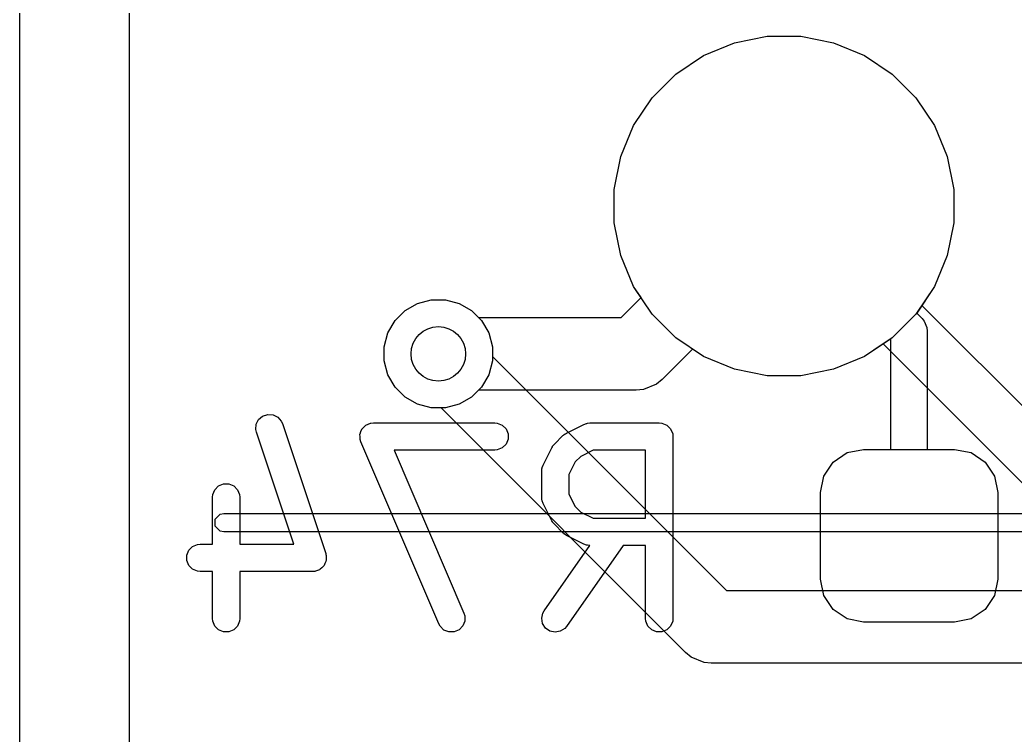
# Model space of a CAD drawing. Header units: inches. Extents: x 1.3 to 5.24, y -7.03 to -1.12.
# Drawn here: x 3.9055 to 4.1209, y -1.5195 to -1.3648 of the extents above; entities that cross this region are included whole.
import ezdxf

# ---------------------------------------------------------------- set-up
doc = ezdxf.new("R2010")
doc.units = ezdxf.units.IN
doc.header["$MEASUREMENT"] = 0
for name, color, linetype, true_color in [('B.Cu', 153, 'CONTINUOUS', 0x4d7fc4), ('B.Mask', 4, 'CONTINUOUS', 0x02ffee), ('B.Paste', 132, 'CONTINUOUS', 0x00c2c2), ('B.Silkscreen', 31, 'CONTINUOUS', 0xe8b2a7), ('F.Cu', 13, 'CONTINUOUS', 0xc83434), ('F.Mask', 201, 'CONTINUOUS', 0xd864ff), ('F.Silkscreen', 41, 'CONTINUOUS', 0xf2eda1), ('In1.Cu', 91, 'CONTINUOUS', 0x7fc87f), ('In2.Cu', 33, 'CONTINUOUS', 0xce7d2c)]:
    doc.layers.add(name, color=color, linetype=linetype, true_color=true_color)

msp = doc.modelspace()

# ---------------------------------------------------------------- linework, layer by layer
at = {"layer": 'B.Cu', "linetype": 'CONTINUOUS'}
for p, q in [((4.06015, -1.36972), (4.06725, -1.36831)), ((4.06725, -1.36831), (4.07448, -1.36831)), ((4.07448, -1.36831), (4.08158, -1.36972)), ((4.05347, -1.37249), (4.06015, -1.36972)), ((4.08158, -1.36972), (4.08827, -1.37249)), ((4.04745, -1.37651), (4.05347, -1.37249)), ((4.08827, -1.37249), (4.09428, -1.37651)), ((4.04233, -1.38163), (4.04745, -1.37651)), ((4.09428, -1.37651), (4.0994, -1.38163)), ((4.03831, -1.38764), (4.04233, -1.38163)), ((4.0994, -1.38163), (4.10342, -1.38764)), ((4.03555, -1.39433), (4.03831, -1.38764)), ((4.10342, -1.38764), (4.10619, -1.39433)), ((4.03413, -1.40143), (4.03555, -1.39433)), ((4.10619, -1.39433), (4.1076, -1.40143)), ((4.03413, -1.40866), (4.03413, -1.40143)), ((4.1076, -1.40143), (4.1076, -1.40866)), ((4.03555, -1.41576), (4.03413, -1.40866)), ((4.1076, -1.40866), (4.10619, -1.41576)), ((4.03831, -1.42244), (4.03555, -1.41576)), ((4.10619, -1.41576), (4.10342, -1.42244)), ((4.04233, -1.42846), (4.03831, -1.42244)), ((4.10342, -1.42244), (4.09958, -1.42819)), ((3.99154, -1.4261), (3.99452, -1.4253)), ((3.99452, -1.4253), (3.9976, -1.4253)), ((3.9976, -1.4253), (4.00058, -1.4261)), ((3.98669, -1.42982), (3.98887, -1.42764)), ((3.98887, -1.42764), (3.99154, -1.4261)), ((4.00058, -1.4261), (4.00325, -1.42764)), ((4.00325, -1.42764), (4.00543, -1.42982)), ((3.98515, -1.43249), (3.98669, -1.42982)), ((4.00543, -1.42982), (4.00697, -1.43249)), ((4.04745, -1.43357), (4.04233, -1.42846)), ((4.09958, -1.42819), (4.10072, -1.42933)), ((4.10072, -1.42933), (4.10121, -1.42992)), ((4.10121, -1.42992), (4.10179, -1.43134)), ((4.10179, -1.43134), (4.10187, -1.43211)), ((3.98435, -1.43547), (3.98515, -1.43249)), ((4.00697, -1.43249), (4.00777, -1.43547)), ((4.05347, -1.43759), (4.04745, -1.43357)), ((4.094, -1.43377), (4.08827, -1.43759)), ((4.094, -1.45768), (4.094, -1.43377)), ((4.10187, -1.43211), (4.10187, -1.45768)), ((3.98435, -1.43855), (3.98435, -1.43547)), ((4.00777, -1.43547), (4.00777, -1.43855)), ((3.98515, -1.44153), (3.98435, -1.43855)), ((4.00777, -1.43855), (4.00697, -1.44153)), ((4.06015, -1.44036), (4.05347, -1.43759)), ((4.08827, -1.43759), (4.08158, -1.44036)), ((4.06725, -1.44178), (4.06015, -1.44036)), ((4.08158, -1.44036), (4.07448, -1.44178)), ((3.98669, -1.4442), (3.98515, -1.44153)), ((4.00697, -1.44153), (4.00543, -1.4442)), ((4.07448, -1.44178), (4.06725, -1.44178)), ((3.98887, -1.44638), (3.98669, -1.4442)), ((4.00543, -1.4442), (4.00325, -1.44638)), ((3.99154, -1.44792), (3.98887, -1.44638)), ((4.00325, -1.44638), (4.00058, -1.44792)), ((3.99452, -1.44872), (3.99154, -1.44792)), ((3.9976, -1.44872), (3.99452, -1.44872)), ((4.00058, -1.44792), (3.9976, -1.44872)), ((4.08451, -1.45839), (4.08809, -1.45768)), ((4.08809, -1.45768), (4.094, -1.45768)), ((4.10187, -1.45768), (4.10778, -1.45768)), ((4.10778, -1.45768), (4.11135, -1.45839)), ((4.08148, -1.46042), (4.08451, -1.45839)), ((4.11135, -1.45839), (4.11439, -1.46042)), ((4.07945, -1.46345), (4.08148, -1.46042)), ((4.11439, -1.46042), (4.11641, -1.46345)), ((4.07874, -1.46703), (4.07945, -1.46345)), ((4.11641, -1.46345), (4.11713, -1.46703)), ((4.07874, -1.48573), (4.07874, -1.46703)), ((4.11713, -1.46703), (4.11713, -1.48573)), ((4.07945, -1.48931), (4.07874, -1.48573)), ((4.11713, -1.48573), (4.11641, -1.48931)), ((4.08148, -1.49234), (4.07945, -1.48931)), ((4.11641, -1.48931), (4.11439, -1.49234)), ((4.08451, -1.49437), (4.08148, -1.49234)), ((4.11439, -1.49234), (4.11135, -1.49437)), ((4.08809, -1.49508), (4.08451, -1.49437)), ((4.11135, -1.49437), (4.10778, -1.49508)), ((4.10778, -1.49508), (4.08809, -1.49508))]:
    msp.add_line(p, q, dxfattribs=at)
at = {"layer": 'B.Cu'}
msp.add_circle((3.99606, -1.43701), 0.00591, dxfattribs=at)
at = {"layer": 'B.Mask', "linetype": 'CONTINUOUS'}
for p, q in [((4.06015, -1.36972), (4.06725, -1.36831)), ((4.06725, -1.36831), (4.07448, -1.36831)), ((4.07448, -1.36831), (4.08158, -1.36972)), ((4.05347, -1.37249), (4.06015, -1.36972)), ((4.08158, -1.36972), (4.08827, -1.37249)), ((4.04745, -1.37651), (4.05347, -1.37249)), ((4.08827, -1.37249), (4.09428, -1.37651)), ((4.04233, -1.38163), (4.04745, -1.37651)), ((4.09428, -1.37651), (4.0994, -1.38163)), ((4.03831, -1.38764), (4.04233, -1.38163)), ((4.0994, -1.38163), (4.10342, -1.38764)), ((4.03555, -1.39433), (4.03831, -1.38764)), ((4.10342, -1.38764), (4.10619, -1.39433)), ((4.03413, -1.40143), (4.03555, -1.39433)), ((4.10619, -1.39433), (4.1076, -1.40143)), ((4.03413, -1.40866), (4.03413, -1.40143)), ((4.1076, -1.40143), (4.1076, -1.40866)), ((4.03555, -1.41576), (4.03413, -1.40866)), ((4.1076, -1.40866), (4.10619, -1.41576)), ((4.03831, -1.42244), (4.03555, -1.41576)), ((4.10619, -1.41576), (4.10342, -1.42244)), ((4.04233, -1.42846), (4.03831, -1.42244)), ((4.10342, -1.42244), (4.0994, -1.42846)), ((4.04745, -1.43357), (4.04233, -1.42846)), ((4.0994, -1.42846), (4.09428, -1.43357)), ((4.05347, -1.43759), (4.04745, -1.43357)), ((4.09428, -1.43357), (4.08827, -1.43759)), ((4.06015, -1.44036), (4.05347, -1.43759)), ((4.08827, -1.43759), (4.08158, -1.44036)), ((4.06725, -1.44178), (4.06015, -1.44036)), ((4.08158, -1.44036), (4.07448, -1.44178)), ((4.07448, -1.44178), (4.06725, -1.44178)), ((4.08451, -1.45839), (4.08809, -1.45768)), ((4.08809, -1.45768), (4.10778, -1.45768)), ((4.10778, -1.45768), (4.11135, -1.45839)), ((4.08148, -1.46042), (4.08451, -1.45839)), ((4.11135, -1.45839), (4.11439, -1.46042)), ((4.07945, -1.46345), (4.08148, -1.46042)), ((4.11439, -1.46042), (4.11641, -1.46345)), ((4.07874, -1.46703), (4.07945, -1.46345)), ((4.11641, -1.46345), (4.11713, -1.46703)), ((4.07874, -1.48573), (4.07874, -1.46703)), ((4.11713, -1.46703), (4.11713, -1.48573)), ((4.07945, -1.48931), (4.07874, -1.48573)), ((4.11713, -1.48573), (4.11641, -1.48931)), ((4.08148, -1.49234), (4.07945, -1.48931)), ((4.11641, -1.48931), (4.11439, -1.49234)), ((4.08451, -1.49437), (4.08148, -1.49234)), ((4.11439, -1.49234), (4.11135, -1.49437)), ((4.08809, -1.49508), (4.08451, -1.49437)), ((4.11135, -1.49437), (4.10778, -1.49508)), ((4.10778, -1.49508), (4.08809, -1.49508))]:
    msp.add_line(p, q, dxfattribs=at)
at = {"layer": 'B.Paste', "linetype": 'CONTINUOUS'}
for p, q in [((4.08451, -1.45839), (4.08809, -1.45768)), ((4.08809, -1.45768), (4.10778, -1.45768)), ((4.10778, -1.45768), (4.11135, -1.45839)), ((4.08148, -1.46042), (4.08451, -1.45839)), ((4.11135, -1.45839), (4.11439, -1.46042)), ((4.07945, -1.46345), (4.08148, -1.46042)), ((4.11439, -1.46042), (4.11641, -1.46345)), ((4.07874, -1.46703), (4.07945, -1.46345)), ((4.11641, -1.46345), (4.11713, -1.46703)), ((4.07874, -1.48573), (4.07874, -1.46703)), ((4.11713, -1.46703), (4.11713, -1.48573)), ((4.07945, -1.48931), (4.07874, -1.48573)), ((4.11713, -1.48573), (4.11641, -1.48931)), ((4.08148, -1.49234), (4.07945, -1.48931)), ((4.11641, -1.48931), (4.11439, -1.49234)), ((4.08451, -1.49437), (4.08148, -1.49234)), ((4.11439, -1.49234), (4.11135, -1.49437)), ((4.08809, -1.49508), (4.08451, -1.49437)), ((4.11135, -1.49437), (4.10778, -1.49508)), ((4.10778, -1.49508), (4.08809, -1.49508))]:
    msp.add_line(p, q, dxfattribs=at)
at = {"layer": 'B.Silkscreen', "linetype": 'CONTINUOUS'}
for p, q in [((3.95666, -1.45226), (3.95717, -1.45123)), ((3.95717, -1.45123), (3.95804, -1.45047)), ((3.95804, -1.45047), (3.95914, -1.45011)), ((3.95914, -1.45011), (3.96028, -1.45019)), ((3.96028, -1.45019), (3.96132, -1.45071)), ((3.96132, -1.45071), (3.96207, -1.45158)), ((3.95658, -1.45341), (3.95666, -1.45226)), ((3.9567, -1.45397), (3.95658, -1.45341)), ((3.96207, -1.45158), (3.96231, -1.45211)), ((3.96231, -1.45211), (3.97168, -1.48023)), ((3.97932, -1.45382), (3.97953, -1.4533)), ((3.97953, -1.4533), (3.97954, -1.45329)), ((3.97954, -1.45329), (3.97955, -1.45327)), ((3.97955, -1.45327), (3.97994, -1.45288)), ((3.97994, -1.45288), (3.98033, -1.45248)), ((3.98033, -1.45248), (3.98035, -1.45247)), ((3.98035, -1.45247), (3.98036, -1.45246)), ((3.98036, -1.45246), (3.98088, -1.45225)), ((3.98088, -1.45225), (3.98139, -1.45203)), ((3.98139, -1.45203), (3.98141, -1.45203)), ((3.98141, -1.45203), (3.98143, -1.45202)), ((3.98143, -1.45202), (3.982, -1.45196)), ((3.982, -1.45196), (4.00825, -1.45196)), ((4.00825, -1.45196), (4.00882, -1.45202)), ((4.00882, -1.45202), (4.00989, -1.45246)), ((4.00989, -1.45246), (4.0107, -1.45327)), ((4.0107, -1.45327), (4.01114, -1.45434)), ((4.0238, -1.45415), (4.02755, -1.45227)), ((4.02755, -1.45227), (4.02809, -1.45207)), ((4.02809, -1.45207), (4.0282, -1.45206)), ((4.0282, -1.45206), (4.0283, -1.45202)), ((4.0283, -1.45202), (4.02887, -1.45196)), ((4.02887, -1.45196), (4.04387, -1.45196)), ((4.04387, -1.45196), (4.04445, -1.45202)), ((4.04445, -1.45202), (4.04551, -1.45246)), ((4.04551, -1.45246), (4.04632, -1.45327)), ((4.04632, -1.45327), (4.04677, -1.45434)), ((3.96478, -1.47821), (3.9567, -1.45397)), ((3.9791, -1.45437), (3.97911, -1.45436)), ((3.97911, -1.45493), (3.9791, -1.45437)), ((3.97911, -1.45434), (3.97932, -1.45382)), ((3.97911, -1.45436), (3.97911, -1.45434)), ((3.97911, -1.45549), (3.97911, -1.45493)), ((3.97911, -1.45551), (3.97911, -1.45549)), ((3.97911, -1.45553), (3.97911, -1.45551)), ((3.97929, -1.45608), (3.97911, -1.45553)), ((4.01114, -1.45549), (4.0107, -1.45655)), ((4.01114, -1.45434), (4.01114, -1.45549)), ((4.02116, -1.45658), (4.02303, -1.4547)), ((4.02303, -1.4547), (4.02326, -1.45452)), ((4.02326, -1.45452), (4.02331, -1.45446)), ((4.02331, -1.45446), (4.0234, -1.4544)), ((4.0234, -1.4544), (4.02348, -1.45433)), ((4.02348, -1.45433), (4.02355, -1.4543)), ((4.02355, -1.4543), (4.0238, -1.45415)), ((4.04677, -1.45434), (4.04682, -1.45491)), ((4.04682, -1.45491), (4.04682, -1.49428)), ((3.99616, -1.49545), (3.97929, -1.45608)), ((4.00825, -1.45787), (3.98648, -1.45787)), ((3.98648, -1.45787), (4.00159, -1.49312)), ((4.00882, -1.45781), (4.00825, -1.45787)), ((4.00989, -1.45737), (4.00882, -1.45781)), ((4.0107, -1.45655), (4.00989, -1.45737)), ((4.01873, -1.46109), (4.02061, -1.45734)), ((4.02061, -1.45734), (4.02076, -1.4571)), ((4.02076, -1.4571), (4.02079, -1.45702)), ((4.02079, -1.45702), (4.02086, -1.45694)), ((4.02086, -1.45694), (4.02091, -1.45685)), ((4.02091, -1.45685), (4.02097, -1.4568)), ((4.02097, -1.4568), (4.02116, -1.45658)), ((4.02957, -1.45787), (4.02687, -1.45922)), ((4.04092, -1.45787), (4.02957, -1.45787)), ((4.04092, -1.47258), (4.04092, -1.45787)), ((4.02687, -1.45922), (4.02567, -1.46041)), ((4.01842, -1.46241), (4.01848, -1.46184)), ((4.01848, -1.46184), (4.01852, -1.46174)), ((4.01852, -1.46163), (4.01873, -1.46109)), ((4.01852, -1.46174), (4.01852, -1.46163)), ((4.02567, -1.46041), (4.02433, -1.46311)), ((4.01842, -1.46804), (4.01842, -1.46241)), ((4.02433, -1.46311), (4.02433, -1.46734)), ((3.94724, -1.46746), (3.94768, -1.4664)), ((3.94768, -1.4664), (3.94849, -1.46558)), ((3.94849, -1.46558), (3.94956, -1.46514)), ((3.94956, -1.46514), (3.95071, -1.46514)), ((3.95071, -1.46514), (3.95177, -1.46558)), ((3.95177, -1.46558), (3.95259, -1.4664)), ((3.95259, -1.4664), (3.95303, -1.46746)), ((3.94718, -1.46804), (3.94724, -1.46746)), ((3.94718, -1.47821), (3.94718, -1.46804)), ((3.95303, -1.46746), (3.95308, -1.46804)), ((3.95308, -1.46804), (3.95308, -1.47821)), ((4.01848, -1.46861), (4.01842, -1.46804)), ((4.01852, -1.46871), (4.01848, -1.46861)), ((4.02433, -1.46734), (4.02567, -1.47004)), ((4.01852, -1.46882), (4.01852, -1.46871)), ((4.01873, -1.46936), (4.01852, -1.46882)), ((4.02061, -1.47311), (4.01873, -1.46936)), ((4.02567, -1.47004), (4.02687, -1.47124)), ((4.02687, -1.47124), (4.02957, -1.47258)), ((4.02957, -1.47258), (4.04092, -1.47258)), ((4.02076, -1.47336), (4.02061, -1.47311)), ((4.02079, -1.47343), (4.02076, -1.47336)), ((4.02086, -1.47351), (4.02079, -1.47343)), ((4.02091, -1.4736), (4.02086, -1.47351)), ((4.02097, -1.47365), (4.02091, -1.4736)), ((4.02116, -1.47387), (4.02097, -1.47365)), ((4.02303, -1.47575), (4.02116, -1.47387)), ((4.02326, -1.47594), (4.02303, -1.47575)), ((4.02331, -1.47599), (4.02326, -1.47594)), ((4.0234, -1.47605), (4.02331, -1.47599)), ((4.02348, -1.47612), (4.0234, -1.47605)), ((4.02355, -1.47615), (4.02348, -1.47612)), ((4.0238, -1.4763), (4.02355, -1.47615)), ((4.02755, -1.47818), (4.0238, -1.4763)), ((3.94205, -1.47952), (3.94287, -1.47871)), ((3.94287, -1.47871), (3.94393, -1.47826)), ((3.94393, -1.47826), (3.94451, -1.47821)), ((3.94451, -1.47821), (3.94718, -1.47821)), ((3.95308, -1.47821), (3.96478, -1.47821)), ((4.01895, -1.49259), (4.02883, -1.47848)), ((4.03603, -1.47849), (4.02379, -1.49598)), ((4.02809, -1.47838), (4.02755, -1.47818)), ((4.0282, -1.47839), (4.02809, -1.47838)), ((4.0283, -1.47843), (4.0282, -1.47839)), ((4.02883, -1.47848), (4.0283, -1.47843)), ((4.04092, -1.47849), (4.03603, -1.47849)), ((4.04092, -1.49428), (4.04092, -1.47849)), ((3.94161, -1.48058), (3.94205, -1.47952)), ((3.94161, -1.48174), (3.94161, -1.48058)), ((3.97168, -1.48023), (3.97174, -1.48051)), ((3.97174, -1.48051), (3.97177, -1.48058)), ((3.97177, -1.48058), (3.97177, -1.48064)), ((3.97177, -1.48064), (3.97181, -1.48079)), ((3.97181, -1.48079), (3.97177, -1.48126)), ((3.97177, -1.48126), (3.97177, -1.48174)), ((3.94205, -1.4828), (3.94161, -1.48174)), ((3.94287, -1.48362), (3.94205, -1.4828)), ((3.94393, -1.48406), (3.94287, -1.48362)), ((3.97034, -1.48373), (3.96989, -1.48388)), ((3.97042, -1.48366), (3.97034, -1.48373)), ((3.97052, -1.48362), (3.97042, -1.48366)), ((3.97085, -1.48328), (3.97052, -1.48362)), ((3.97121, -1.48297), (3.97085, -1.48328)), ((3.97126, -1.48288), (3.97121, -1.48297)), ((3.97133, -1.4828), (3.97126, -1.48288)), ((3.97152, -1.48236), (3.97133, -1.4828)), ((3.97173, -1.48194), (3.97152, -1.48236)), ((3.97177, -1.48174), (3.97173, -1.48183)), ((3.97173, -1.48183), (3.97173, -1.48194)), ((3.94451, -1.48411), (3.94393, -1.48406)), ((3.94718, -1.48411), (3.94451, -1.48411)), ((3.94718, -1.49428), (3.94718, -1.48411)), ((3.96888, -1.48411), (3.95308, -1.48411)), ((3.95308, -1.48411), (3.95308, -1.49428)), ((3.96917, -1.48408), (3.96888, -1.48411)), ((3.96925, -1.48409), (3.96917, -1.48408)), ((3.9693, -1.48407), (3.96925, -1.48409)), ((3.96945, -1.48406), (3.9693, -1.48407)), ((3.96989, -1.48388), (3.96945, -1.48406)), ((3.94724, -1.49486), (3.94718, -1.49428)), ((3.95308, -1.49428), (3.95303, -1.49486)), ((4.00159, -1.49312), (4.00176, -1.49367)), ((4.00176, -1.49367), (4.00178, -1.49482)), ((4.01842, -1.49422), (4.01867, -1.4931)), ((4.01862, -1.49535), (4.01842, -1.49422)), ((4.01867, -1.4931), (4.01895, -1.49259)), ((4.04097, -1.49486), (4.04092, -1.49428)), ((4.04682, -1.49428), (4.04677, -1.49486)), ((3.94768, -1.49592), (3.94724, -1.49486)), ((3.94849, -1.49674), (3.94768, -1.49592)), ((3.95259, -1.49592), (3.95177, -1.49674)), ((3.95303, -1.49486), (3.95259, -1.49592)), ((3.99644, -1.49595), (3.99616, -1.49545)), ((3.99726, -1.49676), (3.99644, -1.49595)), ((4.00135, -1.49589), (4.00055, -1.49672)), ((4.00178, -1.49482), (4.00135, -1.49589)), ((4.01924, -1.49633), (4.01862, -1.49535)), ((4.02018, -1.49699), (4.01924, -1.49633)), ((4.02341, -1.49642), (4.02244, -1.49704)), ((4.02379, -1.49598), (4.02341, -1.49642)), ((4.04141, -1.49592), (4.04097, -1.49486)), ((4.04223, -1.49674), (4.04141, -1.49592)), ((4.04632, -1.49592), (4.04551, -1.49674)), ((4.04677, -1.49486), (4.04632, -1.49592)), ((3.94956, -1.49718), (3.94849, -1.49674)), ((3.95071, -1.49718), (3.94956, -1.49718)), ((3.95177, -1.49674), (3.95071, -1.49718)), ((3.99833, -1.49719), (3.99726, -1.49676)), ((3.99949, -1.49717), (3.99833, -1.49719)), ((4.00055, -1.49672), (3.99949, -1.49717)), ((4.02131, -1.49724), (4.02018, -1.49699)), ((4.02244, -1.49704), (4.02131, -1.49724)), ((4.04329, -1.49718), (4.04223, -1.49674)), ((4.04445, -1.49718), (4.04329, -1.49718)), ((4.04551, -1.49674), (4.04445, -1.49718))]:
    msp.add_line(p, q, dxfattribs=at)
at = {"layer": 'F.Cu', "linetype": 'CONTINUOUS'}
for p, q in [((3.90551, -1.63386), (3.90551, -1.22047)), ((3.92913, -1.22536), (3.92913, -1.61811)), ((4.06015, -1.36972), (4.06725, -1.36831)), ((4.06725, -1.36831), (4.07448, -1.36831)), ((4.07448, -1.36831), (4.08158, -1.36972)), ((4.05347, -1.37249), (4.06015, -1.36972)), ((4.08158, -1.36972), (4.08827, -1.37249)), ((4.04745, -1.37651), (4.05347, -1.37249)), ((4.08827, -1.37249), (4.09428, -1.37651)), ((4.04233, -1.38163), (4.04745, -1.37651)), ((4.09428, -1.37651), (4.0994, -1.38163)), ((4.03831, -1.38764), (4.04233, -1.38163)), ((4.0994, -1.38163), (4.10342, -1.38764)), ((4.03555, -1.39433), (4.03831, -1.38764)), ((4.10342, -1.38764), (4.10619, -1.39433)), ((4.03413, -1.40143), (4.03555, -1.39433)), ((4.10619, -1.39433), (4.1076, -1.40143)), ((4.03413, -1.40866), (4.03413, -1.40143)), ((4.1076, -1.40143), (4.1076, -1.40866)), ((4.03555, -1.41576), (4.03413, -1.40866)), ((4.1076, -1.40866), (4.10619, -1.41576)), ((4.03831, -1.42244), (4.03555, -1.41576)), ((4.10619, -1.41576), (4.10342, -1.42244)), ((4.03992, -1.42485), (4.03831, -1.42244)), ((4.10342, -1.42244), (4.10069, -1.42652)), ((3.99154, -1.4261), (3.99452, -1.4253)), ((3.99452, -1.4253), (3.9976, -1.4253)), ((3.9976, -1.4253), (4.00058, -1.4261)), ((4.03564, -1.42913), (4.03992, -1.42485)), ((3.98669, -1.42982), (3.98887, -1.42764)), ((3.98887, -1.42764), (3.99154, -1.4261)), ((4.00058, -1.4261), (4.00325, -1.42764)), ((4.00325, -1.42764), (4.00475, -1.42913)), ((4.10069, -1.42652), (4.16067, -1.4865)), ((3.98515, -1.43249), (3.98669, -1.42982)), ((4.00475, -1.42913), (4.03564, -1.42913)), ((3.98435, -1.43547), (3.98515, -1.43249)), ((3.98435, -1.43855), (3.98435, -1.43547)), ((4.05106, -1.43599), (4.04447, -1.44258)), ((4.05347, -1.43759), (4.05106, -1.43599)), ((4.09234, -1.43487), (4.08827, -1.43759)), ((4.15059, -1.49312), (4.09234, -1.43487)), ((3.98515, -1.44153), (3.98435, -1.43855)), ((4.06015, -1.44036), (4.05347, -1.43759)), ((4.08827, -1.43759), (4.08158, -1.44036)), ((4.06725, -1.44178), (4.06015, -1.44036)), ((4.08158, -1.44036), (4.07448, -1.44178)), ((3.98669, -1.4442), (3.98515, -1.44153)), ((4.04447, -1.44258), (4.04328, -1.44355)), ((4.07448, -1.44178), (4.06725, -1.44178)), ((3.98887, -1.44638), (3.98669, -1.4442)), ((4.00475, -1.44488), (4.00325, -1.44638)), ((4.0389, -1.44488), (4.00475, -1.44488)), ((4.04044, -1.44473), (4.0389, -1.44488)), ((4.04328, -1.44355), (4.04044, -1.44473)), ((3.99154, -1.44792), (3.98887, -1.44638)), ((4.00325, -1.44638), (4.00058, -1.44792)), ((3.99452, -1.44872), (3.99154, -1.44792)), ((3.9976, -1.44872), (3.99452, -1.44872)), ((4.00058, -1.44792), (3.9976, -1.44872))]:
    msp.add_line(p, q, dxfattribs=at)
at = {"layer": 'F.Cu'}
msp.add_circle((3.99606, -1.43701), 0.00591, dxfattribs=at)
at = {"layer": 'F.Mask', "linetype": 'CONTINUOUS'}
for p, q in [((4.06015, -1.36972), (4.06725, -1.36831)), ((4.06725, -1.36831), (4.07448, -1.36831)), ((4.07448, -1.36831), (4.08158, -1.36972)), ((4.05347, -1.37249), (4.06015, -1.36972)), ((4.08158, -1.36972), (4.08827, -1.37249)), ((4.04745, -1.37651), (4.05347, -1.37249)), ((4.08827, -1.37249), (4.09428, -1.37651)), ((4.04233, -1.38163), (4.04745, -1.37651)), ((4.09428, -1.37651), (4.0994, -1.38163)), ((4.03831, -1.38764), (4.04233, -1.38163)), ((4.0994, -1.38163), (4.10342, -1.38764)), ((4.03555, -1.39433), (4.03831, -1.38764)), ((4.10342, -1.38764), (4.10619, -1.39433)), ((4.03413, -1.40143), (4.03555, -1.39433)), ((4.10619, -1.39433), (4.1076, -1.40143)), ((4.03413, -1.40866), (4.03413, -1.40143)), ((4.1076, -1.40143), (4.1076, -1.40866)), ((4.03555, -1.41576), (4.03413, -1.40866)), ((4.1076, -1.40866), (4.10619, -1.41576)), ((4.03831, -1.42244), (4.03555, -1.41576)), ((4.10619, -1.41576), (4.10342, -1.42244)), ((4.04233, -1.42846), (4.03831, -1.42244)), ((4.10342, -1.42244), (4.0994, -1.42846)), ((4.04745, -1.43357), (4.04233, -1.42846)), ((4.0994, -1.42846), (4.09428, -1.43357)), ((4.05347, -1.43759), (4.04745, -1.43357)), ((4.09428, -1.43357), (4.08827, -1.43759)), ((4.06015, -1.44036), (4.05347, -1.43759)), ((4.08827, -1.43759), (4.08158, -1.44036)), ((4.06725, -1.44178), (4.06015, -1.44036)), ((4.08158, -1.44036), (4.07448, -1.44178)), ((4.07448, -1.44178), (4.06725, -1.44178))]:
    msp.add_line(p, q, dxfattribs=at)
at = {"layer": 'F.Silkscreen', "linetype": 'CONTINUOUS'}
for p, q in [((3.94779, -1.47279), (3.94885, -1.47173)), ((3.94779, -1.4743), (3.94779, -1.47279)), ((3.94885, -1.47173), (3.94961, -1.47158)), ((3.94961, -1.47158), (4.29055, -1.47158)), ((3.94885, -1.47537), (3.94779, -1.4743)), ((3.94961, -1.47552), (3.94885, -1.47537)), ((4.29055, -1.47552), (3.94961, -1.47552))]:
    msp.add_line(p, q, dxfattribs=at)
at = {"layer": 'In1.Cu', "linetype": 'CONTINUOUS'}
for p, q in [((4.06015, -1.36972), (4.06725, -1.36831)), ((4.06725, -1.36831), (4.07448, -1.36831)), ((4.07448, -1.36831), (4.08158, -1.36972)), ((4.05347, -1.37249), (4.06015, -1.36972)), ((4.08158, -1.36972), (4.08827, -1.37249)), ((4.04745, -1.37651), (4.05347, -1.37249)), ((4.08827, -1.37249), (4.09428, -1.37651)), ((4.04233, -1.38163), (4.04745, -1.37651)), ((4.09428, -1.37651), (4.0994, -1.38163)), ((4.03831, -1.38764), (4.04233, -1.38163)), ((4.0994, -1.38163), (4.10342, -1.38764)), ((4.03555, -1.39433), (4.03831, -1.38764)), ((4.10342, -1.38764), (4.10619, -1.39433)), ((4.03413, -1.40143), (4.03555, -1.39433)), ((4.10619, -1.39433), (4.1076, -1.40143)), ((4.03413, -1.40866), (4.03413, -1.40143)), ((4.1076, -1.40143), (4.1076, -1.40866)), ((4.03555, -1.41576), (4.03413, -1.40866)), ((4.1076, -1.40866), (4.10619, -1.41576)), ((4.03831, -1.42244), (4.03555, -1.41576)), ((4.10619, -1.41576), (4.10342, -1.42244)), ((4.04233, -1.42846), (4.03831, -1.42244)), ((4.10342, -1.42244), (4.0994, -1.42846)), ((3.99154, -1.4261), (3.99452, -1.4253)), ((3.99452, -1.4253), (3.9976, -1.4253)), ((3.9976, -1.4253), (4.00058, -1.4261)), ((3.98669, -1.42982), (3.98887, -1.42764)), ((3.98887, -1.42764), (3.99154, -1.4261)), ((4.00058, -1.4261), (4.00325, -1.42764)), ((4.00325, -1.42764), (4.00543, -1.42982)), ((3.98515, -1.43249), (3.98669, -1.42982)), ((4.00543, -1.42982), (4.00697, -1.43249)), ((4.04745, -1.43357), (4.04233, -1.42846)), ((4.0994, -1.42846), (4.09428, -1.43357)), ((3.98435, -1.43547), (3.98515, -1.43249)), ((4.00697, -1.43249), (4.00777, -1.43547)), ((4.05347, -1.43759), (4.04745, -1.43357)), ((4.09428, -1.43357), (4.08827, -1.43759)), ((3.98435, -1.43855), (3.98435, -1.43547)), ((4.00777, -1.43547), (4.00777, -1.43855)), ((3.98515, -1.44153), (3.98435, -1.43855)), ((4.00777, -1.43855), (4.00697, -1.44153)), ((4.06015, -1.44036), (4.05347, -1.43759)), ((4.08827, -1.43759), (4.08158, -1.44036)), ((4.06725, -1.44178), (4.06015, -1.44036)), ((4.08158, -1.44036), (4.07448, -1.44178)), ((3.98669, -1.4442), (3.98515, -1.44153)), ((4.00697, -1.44153), (4.00543, -1.4442)), ((4.07448, -1.44178), (4.06725, -1.44178)), ((3.98887, -1.44638), (3.98669, -1.4442)), ((4.00543, -1.4442), (4.00325, -1.44638)), ((3.99154, -1.44792), (3.98887, -1.44638)), ((4.00325, -1.44638), (4.00058, -1.44792)), ((3.99452, -1.44872), (3.99154, -1.44792)), ((3.9976, -1.44872), (3.99452, -1.44872)), ((4.00058, -1.44792), (3.9976, -1.44872))]:
    msp.add_line(p, q, dxfattribs=at)
at = {"layer": 'In1.Cu'}
msp.add_circle((3.99606, -1.43701), 0.00591, dxfattribs=at)
at = {"layer": 'In2.Cu', "linetype": 'CONTINUOUS'}
for p, q in [((4.06015, -1.36972), (4.06725, -1.36831)), ((4.06725, -1.36831), (4.07448, -1.36831)), ((4.07448, -1.36831), (4.08158, -1.36972)), ((4.05347, -1.37249), (4.06015, -1.36972)), ((4.08158, -1.36972), (4.08827, -1.37249)), ((4.04745, -1.37651), (4.05347, -1.37249)), ((4.08827, -1.37249), (4.09428, -1.37651)), ((4.04233, -1.38163), (4.04745, -1.37651)), ((4.09428, -1.37651), (4.0994, -1.38163)), ((4.03831, -1.38764), (4.04233, -1.38163)), ((4.0994, -1.38163), (4.10342, -1.38764)), ((4.03555, -1.39433), (4.03831, -1.38764)), ((4.10342, -1.38764), (4.10619, -1.39433)), ((4.03413, -1.40143), (4.03555, -1.39433)), ((4.10619, -1.39433), (4.1076, -1.40143)), ((4.03413, -1.40866), (4.03413, -1.40143)), ((4.1076, -1.40143), (4.1076, -1.40866)), ((4.03555, -1.41576), (4.03413, -1.40866)), ((4.1076, -1.40866), (4.10619, -1.41576)), ((4.03831, -1.42244), (4.03555, -1.41576)), ((4.10619, -1.41576), (4.10342, -1.42244)), ((4.04233, -1.42846), (4.03831, -1.42244)), ((4.10342, -1.42244), (4.0994, -1.42846)), ((3.99154, -1.4261), (3.99452, -1.4253)), ((3.99452, -1.4253), (3.9976, -1.4253)), ((3.9976, -1.4253), (4.00058, -1.4261)), ((3.98669, -1.42982), (3.98887, -1.42764)), ((3.98887, -1.42764), (3.99154, -1.4261)), ((4.00058, -1.4261), (4.00325, -1.42764)), ((4.00325, -1.42764), (4.00543, -1.42982)), ((3.98515, -1.43249), (3.98669, -1.42982)), ((4.00543, -1.42982), (4.00697, -1.43249)), ((4.04745, -1.43357), (4.04233, -1.42846)), ((4.0994, -1.42846), (4.09428, -1.43357)), ((3.98435, -1.43547), (3.98515, -1.43249)), ((4.00697, -1.43249), (4.00777, -1.43547)), ((4.05347, -1.43759), (4.04745, -1.43357)), ((4.09428, -1.43357), (4.08827, -1.43759)), ((3.98435, -1.43855), (3.98435, -1.43547)), ((4.00777, -1.43547), (4.00777, -1.43758)), ((3.98515, -1.44153), (3.98435, -1.43855)), ((4.00777, -1.43758), (4.05838, -1.48819)), ((4.06015, -1.44036), (4.05347, -1.43759)), ((4.08827, -1.43759), (4.08158, -1.44036)), ((4.06725, -1.44178), (4.06015, -1.44036)), ((4.08158, -1.44036), (4.07448, -1.44178)), ((3.98669, -1.4442), (3.98515, -1.44153)), ((4.07448, -1.44178), (4.06725, -1.44178)), ((3.98887, -1.44638), (3.98669, -1.4442)), ((3.99154, -1.44792), (3.98887, -1.44638)), ((3.99452, -1.44872), (3.99154, -1.44792)), ((3.99664, -1.44872), (3.99452, -1.44872)), ((4.04955, -1.50163), (3.99664, -1.44872)), ((4.05838, -1.48819), (4.37029, -1.48819)), ((4.05074, -1.50261), (4.04955, -1.50163)), ((4.05358, -1.50379), (4.05074, -1.50261)), ((4.05512, -1.50394), (4.05358, -1.50379)), ((4.37355, -1.50394), (4.05512, -1.50394))]:
    msp.add_line(p, q, dxfattribs=at)
at = {"layer": 'In2.Cu'}
msp.add_circle((3.99606, -1.43701), 0.00591, dxfattribs=at)

doc.saveas('drawing.dxf')
